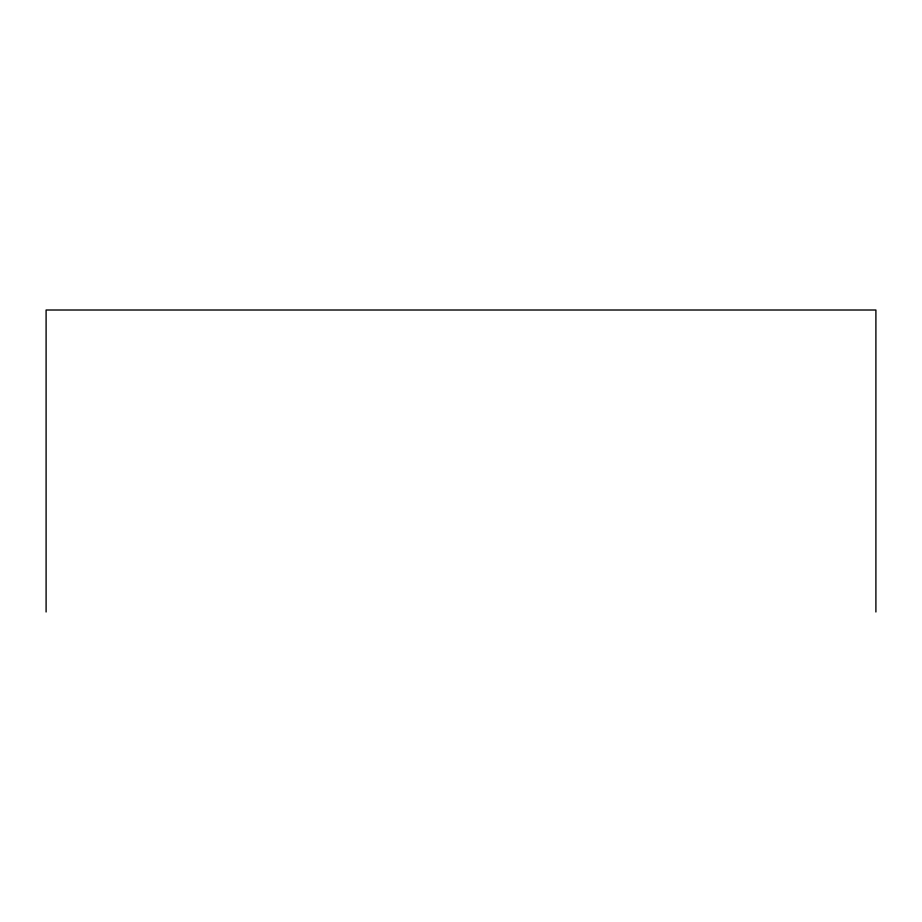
<?xml version="1.0" encoding="UTF-8"?>
<svg xmlns="http://www.w3.org/2000/svg" width="922" height="922" viewBox="0 0 922 922"><rect width="100%" height="100%" fill="white"/><g stroke="black" fill="none" stroke-linecap="round" stroke-linejoin="round"><path stroke-width="1.38" d="M875.9 611.989L875.9 310.011L46.1 310.011L46.1 611.989"/></g></svg>
